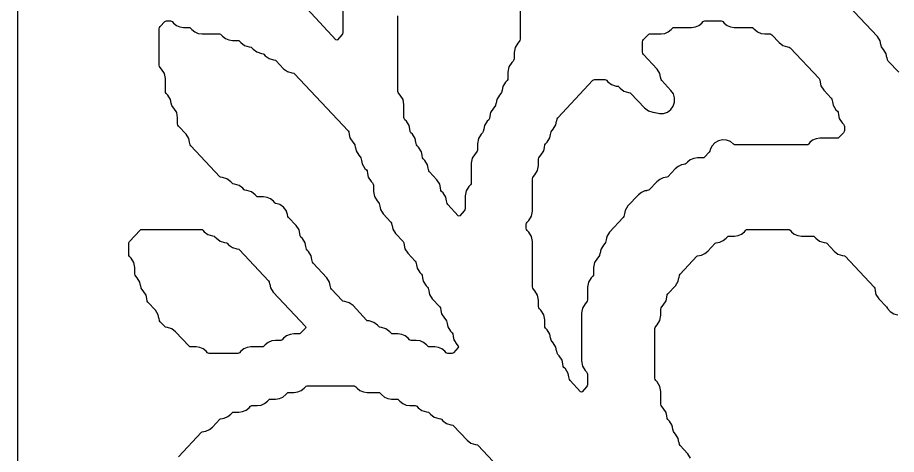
# Model space of a CAD drawing. Header units: millimetres. Extents: x 10 to 410, y 18 to 283.
# Drawn here: x 10 to 41.63, y 84 to 99.74 of the extents above; entities that cross this region are included whole.
import ezdxf

# ---------------------------------------------------------------- set-up
doc = ezdxf.new("R2010")
doc.units = ezdxf.units.MM
doc.layers.add('CUT', color=1, linetype='Continuous')

msp = doc.modelspace()

# ---------------------------------------------------------------- linework, layer by layer
at = {"layer": 'CUT'}
for points in [[(52.134, 21), (60.134, 21), (60.134, 24), (73.2679, 24), (73.2679, 144), (60.134, 144), (60.134, 147), (52.134, 147), (52.134, 144), (31.134, 144), (31.134, 147), (23.134, 147), (23.134, 144), (10, 144), (10, 24), (23.134, 24), (23.134, 21), (31.134, 21), (31.134, 24), (52.134, 24)], [(15.5072, 99.6143), (15.5394, 99.6098), (15.5647, 99.5894), (15.6134, 99.5374), (15.7189, 99.4519), (15.8435, 99.3979), (15.9781, 99.3795), (16.1678, 99.3795), (16.2, 99.375), (16.2252, 99.3546), (16.274, 99.3026), (16.3795, 99.2171), (16.5041, 99.1631), (16.6387, 99.1447), (17.2688, 99.1447), (17.301, 99.1402), (17.3262, 99.1198), (17.3749, 99.0678), (17.4804, 98.9823), (17.6051, 98.9283), (17.7396, 98.9099), (17.9293, 98.9099), (17.9615, 98.9054), (17.9868, 98.885), (18.0355, 98.833), (18.1715, 98.7304), (18.334, 98.6794), (18.4023, 98.6703), (18.4272, 98.6502), (18.4759, 98.5982), (18.6119, 98.4956), (18.7744, 98.4446), (18.8427, 98.4355), (18.8675, 98.4154), (18.9162, 98.3634), (19.0522, 98.2608), (19.2148, 98.2098), (19.283, 98.2007), (19.3079, 98.1806), (19.5768, 97.8938), (19.7128, 97.7912), (19.8754, 97.7402), (19.9436, 97.7311), (19.9685, 97.711), (21.8946, 95.6571), (21.9185, 95.6193), (21.9357, 95.529), (21.9376, 95.5294), (21.9619, 95.4017), (22.0622, 95.2436), (22.1148, 95.1875), (22.1387, 95.1497), (22.1559, 95.0594), (22.1578, 95.0598), (22.1821, 94.9321), (22.2824, 94.774), (22.335, 94.7179), (22.3589, 94.6801), (22.3761, 94.5898), (22.378, 94.5902), (22.4023, 94.4625), (22.5025, 94.3044), (22.5551, 94.2483), (22.5791, 94.2105), (22.5963, 94.1202), (22.5982, 94.1206), (22.6225, 93.9929), (22.7227, 93.8348), (22.7753, 93.7787), (22.7993, 93.7409), (22.8076, 93.697), (22.8076, 93.4724), (22.8427, 93.2885), (22.9429, 93.1304), (22.9955, 93.0743), (23.0195, 93.0365), (23.0367, 92.9462), (23.0385, 92.9466), (23.0629, 92.8189), (23.1631, 92.6608), (23.4359, 92.3699), (23.4598, 92.3321), (23.4771, 92.2418), (23.4789, 92.2422), (23.5033, 92.1145), (23.6035, 91.9564), (23.8763, 91.6655), (23.9002, 91.6277), (23.9174, 91.5374), (23.9193, 91.5378), (23.9436, 91.4101), (24.0439, 91.252), (24.3167, 90.9611), (24.3406, 90.9233), (24.3578, 90.833), (24.3597, 90.8334), (24.384, 90.7057), (24.4843, 90.5476), (24.5369, 90.4915), (24.5608, 90.4537), (24.578, 90.3634), (24.5799, 90.3638), (24.6042, 90.2361), (24.7045, 90.078), (24.7571, 90.0219), (24.781, 89.9841), (24.7982, 89.8938), (24.8001, 89.8942), (24.8244, 89.7665), (24.9246, 89.6084), (25.1974, 89.3175), (25.2214, 89.2797), (25.2386, 89.1894), (25.2405, 89.1898), (25.2648, 89.0621), (25.365, 88.904), (25.4176, 88.8479), (25.4416, 88.8101), (25.4588, 88.7198), (25.4606, 88.7202), (25.485, 88.5925), (25.5852, 88.4344), (25.6378, 88.3783), (25.6618, 88.3405), (25.679, 88.2502), (25.6808, 88.2506), (25.7052, 88.1229), (25.8054, 87.9648), (25.8645, 87.9017), (25.8834, 87.8742), (25.8645, 87.8467), (25.6935, 87.6643), (25.6682, 87.6438), (25.636, 87.6394), (25.484, 87.6394), (25.4518, 87.6438), (25.4266, 87.6643), (25.3779, 87.7162), (25.2724, 87.8018), (25.1477, 87.8558), (25.0132, 87.8742), (24.8235, 87.8742), (24.7913, 87.8786), (24.766, 87.8991), (24.7173, 87.951), (24.6118, 88.0366), (24.4872, 88.0906), (24.3526, 88.109), (24.1629, 88.109), (24.1307, 88.1134), (24.1055, 88.1339), (24.0567, 88.1858), (23.9512, 88.2714), (23.8266, 88.3254), (23.692, 88.3438), (23.5023, 88.3438), (23.4701, 88.3482), (23.4449, 88.3687), (23.3962, 88.4206), (23.2602, 88.5232), (23.0976, 88.5742), (23.0294, 88.5833), (23.0045, 88.6035), (22.9558, 88.6554), (22.8198, 88.758), (22.6572, 88.809), (22.589, 88.8181), (22.5641, 88.8383), (22.075, 89.3598), (21.939, 89.4624), (21.7765, 89.5134), (21.7082, 89.5225), (21.6833, 89.5427), (21.2986, 89.953), (21.2747, 89.9907), (21.2575, 90.081), (21.2556, 90.0807), (21.2313, 90.2084), (21.131, 90.3665), (20.638, 90.8922), (20.6141, 90.9299), (20.5969, 91.0202), (20.595, 91.0199), (20.5707, 91.1476), (20.4704, 91.3057), (20.4178, 91.3618), (20.3939, 91.3995), (20.3767, 91.4898), (20.3748, 91.4895), (20.3505, 91.6172), (20.2503, 91.7753), (20.1977, 91.8314), (20.1737, 91.8691), (20.1565, 91.9594), (20.1546, 91.9591), (20.1303, 92.0868), (20.0301, 92.2449), (19.7573, 92.5358), (19.7333, 92.5735), (19.7205, 92.641), (19.6681, 92.7871), (19.5735, 92.91), (19.4458, 92.9981), (19.2972, 93.0428), (19.2865, 93.0442), (19.2612, 93.0647), (19.2125, 93.1167), (19.107, 93.2022), (18.9824, 93.2562), (18.8478, 93.2746), (18.6581, 93.2746), (18.6259, 93.279), (18.6007, 93.2995), (18.552, 93.3515), (18.416, 93.4541), (18.2534, 93.505), (18.1852, 93.5141), (18.1603, 93.5343), (18.1116, 93.5863), (17.9756, 93.6889), (17.813, 93.7398), (17.7448, 93.7489), (17.7199, 93.7691), (17.6712, 93.8211), (17.5352, 93.9237), (17.3727, 93.9746), (17.3044, 93.9837), (17.2795, 94.0039), (16.2342, 95.1186), (16.2103, 95.1563), (16.1931, 95.2466), (16.1912, 95.2463), (16.1669, 95.374), (16.0666, 95.5321), (15.7938, 95.823), (15.7699, 95.8608), (15.7615, 95.9047), (15.7615, 96.1293), (15.7265, 96.3132), (15.6262, 96.4713), (15.5736, 96.5274), (15.5497, 96.5652), (15.5325, 96.6555), (15.5306, 96.6551), (15.5063, 96.7828), (15.4061, 96.9409), (15.3534, 96.997), (15.3295, 97.0348), (15.3211, 97.0787), (15.3211, 97.5381), (15.2861, 97.722), (15.1859, 97.8801), (15.1333, 97.9362), (15.1093, 97.974), (15.101, 98.0179), (15.101, 99.3322), (15.1093, 99.3761), (15.1333, 99.4139), (15.2978, 99.5894), (15.3231, 99.6098), (15.3553, 99.6143)], [(28.9814, 95.1497), (29.0053, 95.1875), (29.0579, 95.2436), (29.1581, 95.4017), (29.1825, 95.5294), (29.1843, 95.529), (29.2015, 95.6193), (29.2255, 95.6571), (29.2781, 95.7132), (29.3783, 95.8713), (29.4027, 95.999), (29.4045, 95.9986), (29.4217, 96.0889), (29.4457, 96.1267), (30.7112, 97.4762), (30.7364, 97.4966), (30.7686, 97.501), (31.1408, 97.501), (31.173, 97.4966), (31.1982, 97.4762), (31.2469, 97.4242), (31.3829, 97.3216), (31.5455, 97.2706), (31.6137, 97.2615), (31.6386, 97.2414), (31.6873, 97.1894), (31.8233, 97.0868), (31.9859, 97.0358), (32.0541, 97.0267), (32.079, 97.0066), (32.5681, 96.485), (32.7041, 96.3824), (32.8666, 96.3314), (32.936, 96.3222), (32.9557, 96.3137), (33.102, 96.2752), (33.253, 96.2823), (33.3951, 96.3342), (33.5151, 96.4262), (33.6021, 96.5499), (33.6482, 96.694), (33.6491, 96.8452), (33.6047, 96.9898), (33.5191, 97.1145), (33.1889, 97.4666), (33.165, 97.5044), (33.1478, 97.5947), (33.1459, 97.5943), (33.1216, 97.722), (33.0213, 97.8801), (32.5283, 98.4058), (32.5044, 98.4436), (32.496, 98.4875), (32.496, 98.8626), (32.5044, 98.9065), (32.5283, 98.9443), (32.6929, 99.1198), (32.7182, 99.1402), (32.7504, 99.1447), (33.1602, 99.1447), (33.2948, 99.1631), (33.4194, 99.2171), (33.525, 99.3026), (33.5737, 99.3546), (33.5989, 99.375), (33.6311, 99.3795), (34.2612, 99.3795), (34.3958, 99.3979), (34.5204, 99.4519), (34.6259, 99.5374), (34.6746, 99.5894), (34.6999, 99.6098), (34.7321, 99.6143), (35.3244, 99.6143), (35.3566, 99.6098), (35.3819, 99.5894), (35.4306, 99.5374), (35.5361, 99.4519), (35.6607, 99.3979), (35.7953, 99.3795), (36.4254, 99.3795), (36.4576, 99.375), (36.4828, 99.3546), (36.5315, 99.3026), (36.637, 99.2171), (36.7617, 99.1631), (36.8962, 99.1447), (37.0859, 99.1447), (37.1181, 99.1402), (37.1434, 99.1198), (37.4123, 98.833), (37.5483, 98.7304), (37.7108, 98.6794), (37.7791, 98.6703), (37.804, 98.6502), (38.8493, 97.5355), (38.8732, 97.4977), (38.8904, 97.4074), (38.8923, 97.4078), (38.9166, 97.2801), (39.0169, 97.122), (39.2897, 96.8311), (39.3136, 96.7933), (39.3308, 96.703), (39.3327, 96.7034), (39.357, 96.5757), (39.4573, 96.4176), (39.5099, 96.3615), (39.5338, 96.3237), (39.551, 96.2334), (39.5529, 96.2338), (39.5772, 96.1061), (39.6774, 95.948), (39.73, 95.8919), (39.754, 95.8541), (39.7624, 95.8102), (39.7624, 95.6699), (39.754, 95.626), (39.73, 95.5882), (39.5655, 95.4127), (39.5402, 95.3923), (39.508, 95.3878), (38.878, 95.3878), (38.7434, 95.3694), (38.6188, 95.3154), (38.5132, 95.2299), (38.4645, 95.1779), (38.4393, 95.1575), (38.4071, 95.153), (35.833, 95.153), (35.8008, 95.1575), (35.7756, 95.1779), (35.7751, 95.1784), (35.6585, 95.2705), (35.5201, 95.3242), (35.372, 95.3349), (35.2272, 95.3017), (35.0986, 95.2273), (34.9976, 95.1185), (34.9329, 94.9848), (34.913, 94.9207), (34.8923, 94.8907), (34.7213, 94.7083), (34.696, 94.6879), (34.6638, 94.6834), (34.4741, 94.6834), (34.3396, 94.665), (34.2149, 94.611), (34.1094, 94.5255), (34.0607, 94.4735), (34.0355, 94.4531), (33.9695, 94.444), (33.97, 94.4399), (33.8992, 94.4302), (33.7746, 94.3762), (33.669, 94.2907), (33.4001, 94.0039), (33.3749, 93.9835), (33.3089, 93.9744), (33.3095, 93.9703), (33.2386, 93.9606), (33.114, 93.9066), (33.0085, 93.8211), (32.7396, 93.5343), (32.7143, 93.5138), (32.6483, 93.5048), (32.6489, 93.5007), (32.578, 93.491), (32.4534, 93.437), (32.3479, 93.3515), (31.9708, 92.9493), (31.8705, 92.7912), (31.8462, 92.6635), (31.8443, 92.6638), (31.8271, 92.5735), (31.8032, 92.5358), (31.3102, 92.0101), (31.2099, 91.852), (31.1856, 91.7243), (31.1837, 91.7246), (31.1665, 91.6343), (31.1426, 91.5966), (31.09, 91.5405), (30.9898, 91.3824), (30.9654, 91.2547), (30.9635, 91.255), (30.9463, 91.1647), (30.9224, 91.127), (30.8698, 91.0709), (30.7696, 90.9128), (30.7345, 90.7289), (30.7345, 90.5042), (30.7261, 90.4603), (30.7022, 90.4226), (30.6496, 90.3665), (30.5494, 90.2084), (30.5143, 90.0245), (30.5143, 89.565), (30.506, 89.5211), (30.482, 89.4834), (30.4294, 89.4273), (30.3292, 89.2692), (30.2941, 89.0853), (30.2941, 87.3676), (30.3292, 87.1837), (30.4294, 87.0256), (30.482, 86.9695), (30.506, 86.9317), (30.5143, 86.8878), (30.5143, 86.5126), (30.506, 86.4687), (30.482, 86.431), (30.3222, 86.2605), (30.2941, 86.239), (30.2661, 86.2605), (29.8861, 86.6658), (29.8621, 86.7035), (29.8449, 86.7938), (29.843, 86.7935), (29.8187, 86.9211), (29.7185, 87.0793), (29.6659, 87.1354), (29.6419, 87.1731), (29.6247, 87.2634), (29.6228, 87.2631), (29.5985, 87.3907), (29.4983, 87.5489), (29.4457, 87.605), (29.4217, 87.6427), (29.4045, 87.733), (29.4027, 87.7327), (29.3783, 87.8604), (29.2781, 88.0185), (29.2255, 88.0746), (29.2015, 88.1123), (29.1843, 88.2026), (29.1825, 88.2023), (29.1581, 88.33), (29.0579, 88.4881), (29.0053, 88.5442), (28.9814, 88.5819), (28.973, 88.6258), (28.973, 88.8505), (28.9379, 89.0344), (28.8377, 89.1925), (28.7851, 89.2486), (28.7612, 89.2863), (28.7528, 89.3302), (28.7528, 89.5549), (28.7178, 89.7388), (28.6175, 89.8969), (28.5649, 89.953), (28.541, 89.9907), (28.5326, 90.0346), (28.5326, 91.6681), (28.4976, 91.852), (28.3973, 92.0101), (28.3447, 92.0662), (28.3208, 92.1039), (28.3124, 92.1478), (28.3124, 92.2882), (28.3208, 92.3321), (28.3447, 92.3699), (28.3973, 92.426), (28.4976, 92.5841), (28.5326, 92.768), (28.5326, 93.9318), (28.541, 93.9757), (28.5649, 94.0135), (28.6175, 94.0696), (28.7178, 94.2277), (28.7528, 94.4116), (28.7528, 94.6362), (28.7612, 94.6801), (28.7851, 94.7179), (28.8377, 94.774), (28.9379, 94.9321), (28.9623, 95.0598), (28.9641, 95.0594)], [(14.0849, 91.0709), (14.0323, 91.127), (14.0084, 91.1647), (14, 91.2086), (14, 91.5838), (14.0084, 91.6277), (14.0323, 91.6655), (14.417, 92.0757), (14.4423, 92.0962), (14.4745, 92.1006), (16.6082, 92.1006), (16.6404, 92.0962), (16.6656, 92.0757), (16.7143, 92.0238), (16.8503, 91.9212), (17.0129, 91.8702), (17.0811, 91.8611), (17.106, 91.8409), (17.1547, 91.789), (17.2907, 91.6864), (17.4533, 91.6354), (17.5215, 91.6263), (17.5464, 91.6061), (17.5951, 91.5542), (17.7311, 91.4516), (17.8937, 91.4006), (17.9619, 91.3915), (17.9868, 91.3713), (19.0321, 90.2567), (19.056, 90.2189), (19.0732, 90.1286), (19.0751, 90.129), (19.0994, 90.0013), (19.1997, 89.8432), (20.3597, 88.6061), (20.3787, 88.5786), (20.3597, 88.5511), (20.1887, 88.3687), (20.1634, 88.3482), (20.1312, 88.3438), (19.9415, 88.3438), (19.807, 88.3254), (19.6823, 88.2714), (19.5768, 88.1858), (19.5281, 88.1339), (19.5029, 88.1134), (19.4707, 88.109), (19.281, 88.109), (19.1464, 88.0906), (19.0218, 88.0366), (18.9162, 87.951), (18.8675, 87.8991), (18.8423, 87.8786), (18.8101, 87.8742), (18.4002, 87.8742), (18.2656, 87.8558), (18.141, 87.8018), (18.0355, 87.7162), (17.9868, 87.6643), (17.9615, 87.6438), (17.9293, 87.6394), (16.8966, 87.6394), (16.8644, 87.6438), (16.8391, 87.6643), (16.7904, 87.7162), (16.6849, 87.8018), (16.5603, 87.8558), (16.4257, 87.8742), (16.236, 87.8742), (16.2038, 87.8786), (16.1786, 87.8991), (15.6895, 88.4206), (15.5535, 88.5232), (15.3909, 88.5742), (15.3227, 88.5833), (15.2978, 88.6035), (15.1333, 88.779), (15.1093, 88.8167), (15.0921, 88.907), (15.0902, 88.9067), (15.0659, 89.0344), (14.9657, 89.1925), (14.6929, 89.4834), (14.6689, 89.5211), (14.6517, 89.6114), (14.6499, 89.6111), (14.6255, 89.7388), (14.5253, 89.8969), (14.4727, 89.953), (14.4488, 89.9907), (14.4315, 90.081), (14.4297, 90.0807), (14.4053, 90.2084), (14.3051, 90.3665), (14.2525, 90.4226), (14.2286, 90.4603), (14.2202, 90.5042), (14.2202, 90.7289), (14.1851, 90.9128)]]:
    msp.add_lwpolyline(points, close=True, dxfattribs=at)
for points in [[(28.0922, 101.915), (28.0922, 98.9571), (28.0839, 98.9132), (28.0599, 98.8754), (28.0073, 98.8193), (27.9071, 98.6612), (27.872, 98.4773), (27.872, 98.2527), (27.8637, 98.2088), (27.8397, 98.171), (27.7871, 98.1149), (27.6869, 97.9568), (27.6518, 97.7729), (27.6518, 97.5483), (27.6435, 97.5044), (27.6195, 97.4666), (27.5669, 97.4105), (27.4667, 97.2524), (27.4424, 97.1247), (27.4405, 97.1251), (27.4233, 97.0348), (27.3994, 96.997), (27.3467, 96.9409), (27.2465, 96.7828), (27.2222, 96.6551), (27.2203, 96.6555), (27.2031, 96.5652), (27.1792, 96.5274), (27.1266, 96.4713), (27.0263, 96.3132), (27.002, 96.1855), (27.0001, 96.1858), (26.9829, 96.0956), (26.959, 96.0578), (26.9064, 96.0017), (26.8061, 95.8436), (26.7818, 95.7159), (26.7799, 95.7162), (26.7627, 95.626), (26.7388, 95.5882), (26.6862, 95.5321), (26.5859, 95.374), (26.5509, 95.1901), (26.5509, 94.9655), (26.5425, 94.9215), (26.5186, 94.8838), (26.466, 94.8277), (26.3657, 94.6696), (26.3307, 94.4857), (26.3307, 93.7915), (26.3223, 93.7475), (26.2984, 93.7098), (26.2458, 93.6537), (26.1456, 93.4956), (26.1105, 93.3117), (26.1105, 92.8523), (26.1021, 92.8083), (26.0782, 92.7706), (25.9183, 92.6001), (25.8903, 92.5786), (25.8623, 92.6001), (25.4822, 93.0054), (25.4583, 93.0431), (25.4411, 93.1334), (25.4392, 93.1331), (25.4149, 93.2608), (25.3147, 93.4189), (25.262, 93.475), (25.2381, 93.5127), (25.2209, 93.603), (25.219, 93.6027), (25.1947, 93.7304), (25.0945, 93.8885), (24.8217, 94.1794), (24.7977, 94.2171), (24.7805, 94.3074), (24.7786, 94.3071), (24.7543, 94.4348), (24.6541, 94.5929), (24.6015, 94.649), (24.5775, 94.6867), (24.5603, 94.777), (24.5585, 94.7767), (24.5341, 94.9044), (24.4339, 95.0625), (24.3813, 95.1186), (24.3573, 95.1563), (24.3401, 95.2466), (24.3383, 95.2463), (24.3139, 95.374), (24.2137, 95.5321), (24.1611, 95.5882), (24.1372, 95.626), (24.1199, 95.7162), (24.1181, 95.7159), (24.0937, 95.8436), (23.9935, 96.0017), (23.9409, 96.0578), (23.917, 96.0956), (23.9086, 96.1395), (23.9086, 96.5989), (23.8735, 96.7828), (23.7733, 96.9409), (23.7207, 96.997), (23.6968, 97.0348), (23.6884, 97.0787), (23.6884, 99.8018)], [(41.716, 97.7657), (41.336, 98.171), (41.3121, 98.2088), (41.2948, 98.2991), (41.293, 98.2987), (41.2686, 98.4264), (41.1684, 98.5845), (41.1158, 98.6406), (41.0919, 98.6784), (41.0747, 98.7687), (41.0728, 98.7683), (41.0484, 98.896), (40.9482, 99.0541), (39.6903, 100.3955)], [(21.7067, 100.1209), (21.7067, 99.1919), (21.6983, 99.148), (21.6744, 99.1102), (21.5145, 98.9397), (21.4865, 98.9183), (21.4585, 98.9397), (20.4178, 100.0494)], [(34.2225, 83.8687), (34.1223, 84.0269), (33.8495, 84.3178), (33.8256, 84.3555), (33.8084, 84.4458), (33.8065, 84.4455), (33.7821, 84.5731), (33.6819, 84.7313), (33.6293, 84.7874), (33.6054, 84.8251), (33.5882, 84.9154), (33.5863, 84.9151), (33.562, 85.0427), (33.4617, 85.2009), (33.4091, 85.257), (33.3852, 85.2947), (33.368, 85.385), (33.3661, 85.3847), (33.3418, 85.5123), (33.2415, 85.6705), (33.1889, 85.7266), (33.165, 85.7643), (33.1566, 85.8082), (33.1566, 86.2676), (33.1216, 86.4515), (33.0213, 86.6097), (32.9687, 86.6658), (32.9448, 86.7035), (32.9364, 86.7474), (32.9364, 88.5314), (32.9448, 88.5753), (32.9687, 88.6131), (33.0213, 88.6692), (33.1216, 88.8273), (33.1566, 89.0112), (33.1566, 89.2358), (33.165, 89.2797), (33.1889, 89.3175), (33.2415, 89.3736), (33.3418, 89.5317), (33.3661, 89.6594), (33.368, 89.659), (33.3852, 89.7493), (33.4091, 89.7871), (33.6819, 90.078), (33.7821, 90.2361), (33.8065, 90.3638), (33.8084, 90.3634), (33.8256, 90.4537), (33.8495, 90.4915), (34.4544, 91.1365), (34.4797, 91.157), (34.5457, 91.1661), (34.5451, 91.1702), (34.616, 91.1799), (34.7406, 91.2339), (34.8461, 91.3194), (35.115, 91.6061), (35.1403, 91.6266), (35.2063, 91.6357), (35.2057, 91.6398), (35.2765, 91.6495), (35.4012, 91.7035), (35.5067, 91.789), (35.5554, 91.8409), (35.5806, 91.8614), (35.6128, 91.8658), (35.8025, 91.8658), (35.9371, 91.8843), (36.0617, 91.9383), (36.1672, 92.0238), (36.216, 92.0757), (36.2412, 92.0962), (36.2734, 92.1006), (37.7465, 92.1006), (37.7787, 92.0962), (37.804, 92.0757), (37.8527, 92.0238), (37.9582, 91.9383), (38.0828, 91.8843), (38.2174, 91.8658), (38.6273, 91.8658), (38.6595, 91.8614), (38.6847, 91.8409), (38.7334, 91.789), (38.8694, 91.6864), (39.032, 91.6354), (39.1002, 91.6263), (39.1251, 91.6061), (39.394, 91.3194), (39.53, 91.2168), (39.6926, 91.1658), (39.7608, 91.1567), (39.7857, 91.1365), (40.831, 90.0219), (40.8549, 89.9841), (40.8721, 89.8938), (40.874, 89.8942), (40.8984, 89.7665), (40.9986, 89.6084), (41.2714, 89.3175), (41.3071, 89.2611), (41.4066, 89.147), (41.5356, 89.0678), (41.6824, 89.031)], [(15.7938, 83.917), (16.619, 84.7969), (16.6442, 84.8174), (16.7102, 84.8264), (16.7096, 84.8305), (16.7805, 84.8403), (16.9051, 84.8942), (17.0106, 84.9798), (17.2795, 85.2665), (17.3048, 85.287), (17.3708, 85.296), (17.3702, 85.3001), (17.4411, 85.3099), (17.5657, 85.3638), (17.6712, 85.4494), (17.7199, 85.5013), (17.7452, 85.5218), (17.7774, 85.5262), (17.9671, 85.5262), (18.1016, 85.5447), (18.2263, 85.5986), (18.3318, 85.6842), (18.3805, 85.7361), (18.4057, 85.7566), (18.4379, 85.761), (18.6276, 85.761), (18.7622, 85.7795), (18.8868, 85.8334), (18.9923, 85.919), (19.0411, 85.9709), (19.0663, 85.9914), (19.0985, 85.9958), (19.2882, 85.9958), (19.4228, 86.0143), (19.5474, 86.0682), (19.6529, 86.1538), (19.7016, 86.2057), (19.7269, 86.2262), (19.7591, 86.2306), (19.9488, 86.2306), (20.0833, 86.2491), (20.208, 86.303), (20.3135, 86.3886), (20.3622, 86.4405), (20.3875, 86.461), (20.4197, 86.4654), (22.113, 86.4654), (22.1452, 86.461), (22.1704, 86.4405), (22.2191, 86.3886), (22.3246, 86.303), (22.4493, 86.2491), (22.5838, 86.2306), (22.9937, 86.2306), (23.0259, 86.2262), (23.0512, 86.2057), (23.0999, 86.1538), (23.2054, 86.0682), (23.33, 86.0143), (23.4646, 85.9958), (23.6543, 85.9958), (23.6865, 85.9914), (23.7117, 85.9709), (23.7605, 85.919), (23.866, 85.8334), (23.9906, 85.7795), (24.1252, 85.761), (24.3149, 85.761), (24.3471, 85.7566), (24.3723, 85.7361), (24.421, 85.6842), (24.557, 85.5816), (24.7196, 85.5306), (24.7878, 85.5215), (24.8127, 85.5013), (24.8614, 85.4494), (24.9974, 85.3468), (25.16, 85.2958), (25.2282, 85.2867), (25.2531, 85.2665), (25.3018, 85.2146), (25.4378, 85.112), (25.6003, 85.061), (25.6686, 85.0519), (25.6935, 85.0317), (26.1826, 84.5102), (26.3186, 84.4076), (26.4811, 84.3566), (26.5493, 84.3475), (26.5742, 84.3273), (27.2835, 83.571)]]:
    msp.add_lwpolyline(points, dxfattribs=at)

doc.saveas('drawing.dxf')
